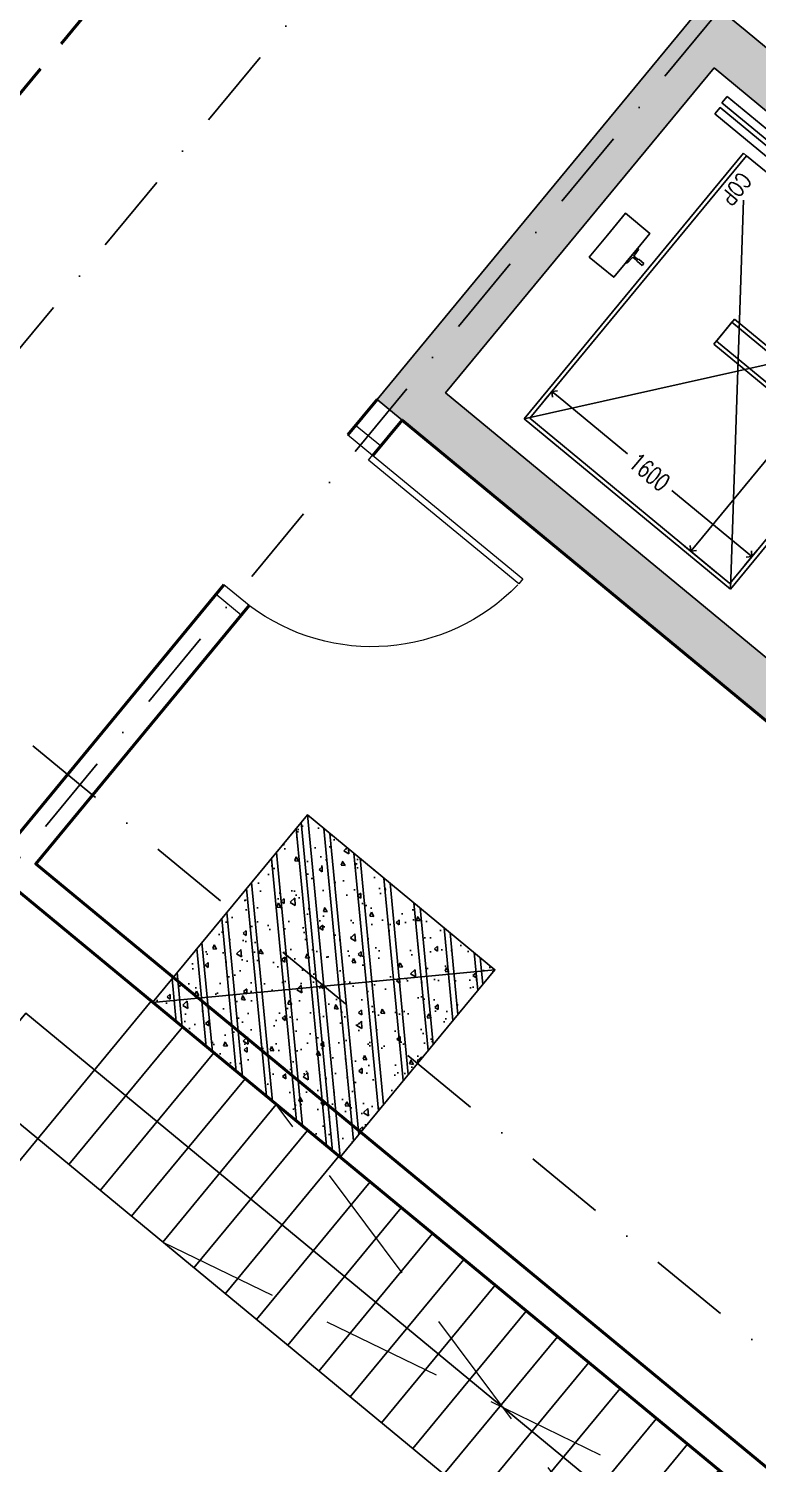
# Model space of a CAD drawing. Header units: millimetres. Extents: x -1534340 to 1713810, y -1348191 to 1114081.
# Drawn here: x 1234911 to 1239405, y -263257 to -254408 of the extents above; entities that cross this region are included whole.
import ezdxf
from ezdxf.enums import TextEntityAlignment as Align

# ---------------------------------------------------------------- set-up
doc = ezdxf.new("R2010")
doc.units = ezdxf.units.MM
doc.header["$LTSCALE"] = 100
doc.header["$PDMODE"] = 32
doc.header["$PDSIZE"] = 2.5
for name, pattern in [('DASH', [0.35, 0.25, -0.1]), ('DASHED2', [0.375, 0.25, -0.125]), ('xref.asix of  podium$0$xref.asix of  podium$0$ACAD_ISO02W100', [15, 12, -3]), ('xref.asix of  podium$0$xref.asix of  podium$0$DASHDOT', [1, 0.5, -0.25, 0, -0.25]), ('Xref.Asix of Basement B2$0$HIDDEN', [0.375, 0.25, -0.125])]:
    doc.linetypes.add(name, pattern=pattern)
for name, color, linetype, lineweight in [('A-DOOR', 1, 'Continuous', 9), ('D-building block', 8, 'Continuous', 13), ('KAKA FIX', 2, 'Continuous', 13), ('KT-Net cat', 1, 'Continuous', 40)]:
    doc.layers.add(name, color=color, linetype=linetype, lineweight=lineweight)
for name, color, linetype in [('ccu12-Manh', 8, 'Continuous'), ('xref.asix of  podium$0$xref.asix of  podium$0$KT-Hatch', 251, 'Continuous'), ('xref.asix of  podium$0$xref.asix of  podium$0$KT-Luoi truc South Tower', 8, 'xref.asix of  podium$0$xref.asix of  podium$0$DASHDOT'), ('xref.asix of  podium$0$xref.asix of  podium$0$KT-Net cot vach', 6, 'Continuous'), ('xref.asix of  podium$0$xref.asix of  podium$0$KT-Noi that', 36, 'Continuous')]:
    doc.layers.add(name, color=color, linetype=linetype)
doc.layers.add('Xref.Asix of Basement B2$0$KT-Chi gioi XD', color=7, linetype='Xref.Asix of Basement B2$0$HIDDEN', true_color=0x0066cc)
doc.styles.add('xref.asix of  podium$0$xref.asix of  podium$0$ROMANS', font='ROMANS.SHX')
doc.styles.add('xref.asix of  podium$0$xref.asix of  podium$0$xref.N.Cot vach tang N2$0$DIM', font='vnsimli.shx', dxfattribs={"width": 0.7})
doc.dimstyles.new('xref.asix of  podium$0$xref.asix of  podium$0$xref.N.Cot vach tang N2$0$CCU 1-100 A1', dxfattribs={"dimscale": 100, "dimtxt": 2.2, "dimasz": 1, "dimexe": 1, "dimexo": 0, "dimgap": 1, "dimtad": 1, "dimdec": 0, "dimdsep": 46, "dimtxsty": 'xref.asix of  podium$0$xref.asix of  podium$0$xref.N.Cot vach tang N2$0$DIM', "dimblk1": 'xref.asix of  podium$0$xref.asix of  podium$0$xref.N.Cot vach tang N2$0$_ARCHTICK', "dimblk2": 'xref.asix of  podium$0$xref.asix of  podium$0$xref.N.Cot vach tang N2$0$_ARCHTICK', "dimsah": 1, "dimcen": 0, "dimdle": 1, "dimclrd": 256, "dimclre": 256, "dimclrt": 31, "dimadec": 0, "dimazin": 0, "dimtfac": 1, "dimtdec": 0, "dimtix": 1, "dimtmove": 2, "dimatfit": 3, "dimldrblk": 'xref.asix of  podium$0$xref.asix of  podium$0$xref.N.Cot vach tang N2$0$_ARCHTICK', "dimfxl": 8, "dimtolj": 1, "dimarcsym": 0})

# ---------------------------------------------------------------- blocks, each defined once
blk = doc.blocks.new('*U2782')
h = blk.add_hatch()
h.set_pattern_fill('VATLIEU04', color=250, scale=40, style=0, pattern_type=2)
h.set_pattern_definition([(49.99999999999999, (549.9999999999818, 1550), (286.9040730403014, -25.10085399303804), [30, -330]), (355, (549.9999999999818, 1550), (-55.50053344520001, 300.8768534800047), [24, -264]), (100.4514, (573.9086719999818, 1547.908263999999), (231.4037526856086, 275.7758168243814), [25.49607600000001, -280.4568448]), (46.1842, (549.9999999999818, 1630), (426.8964194502578, -66.20760573160723), [45, -495.0000000000001]), (96.63559999999998, (585.5746979999819, 1624.482677199999), (373.8650822194813, 389.6471483601767), [38.2441152, -420.6852000000001]), (351.1842, (549.9999999999818, 1630), (373.8647780534509, 389.6474403701299), [36.00000000000001, -396.0000000000001]), (21, (589.9999999999819, 1610), (238.7628208473847, -161.0475562661355), [30, -330]), (326.0000000000001, (589.9999999999819, 1610), (97.32613276863269, 290.0600180187412), [24, -264]), (71.4514, (609.8968931999818, 1596.579357599999), (336.089051432596, 129.012198683981), [25.496076, -280.4568448]), (37.50000000000001, (549.9999999999818, 1550), (4.863942126916267, 133.1575415325246), [0, -260.8, 0, -268.0000000000001, 0, -265.0000000000001]), (7.499999999999999, (549.9999999999818, 1550), (105.2278149768594, 157.7646847529441), [0, -152.8, 0, -254.8, 0, -101]), (327.5, (460.7999999999818, 1550), (213.5289744689636, -9.021948693751904), [0, -100, 0, -312.0000000000001, 0, -414.0000000000001]), (317.5, (420.7999999999818, 1550), (233.2744677369545, 40.04199293292709), [0, -130, 0, -207.2, 0, -294]), (45, (549.9999999999818, 1550), (-120.2081528017131, 120.2081528017131), []), (45, (549.9999999999818, 1599), (-120.2081528017131, 120.2081528017131), [])])
h.paths.add_polyline_path([(-475.0000000000001, -474.9999999999999), (1024.999999999996, -475.0000000000001), (1024.999999999982, 1025), (-475.0000000000146, 1025)])
at = {"color": 6, "ltscale": 0.25}
blk.add_lwpolyline([(-475.0000000000001, -474.9999999999999), (1024.999999999996, -475.0000000000001), (1024.999999999982, 1025), (-475.0000000000146, 1025)], close=True, dxfattribs=at)
at = {"layer": 'Defpoints', "linetype": 'ByBlock', "ltscale": 30}
for p, q in [((1024.999999999996, -475.0000000000001), (-475.0000000000146, 1025)), ((-475.0000000000001, -474.9999999999999), (1024.999999999982, 1025))]:
    blk.add_line(p, q, dxfattribs=at)
blk = doc.blocks.new('xref.asix of  podium$0$xref.asix of  podium$0$xref.N.Cot vach tang N2$0$_Open90')
at = {"color": 0, "linetype": 'ByBlock', "lineweight": -2}
for p, q in [((0, 0), (-1, 0)), ((-0.5, 0.5), (0, 0)), ((0, 0), (-0.5, -0.5))]:
    blk.add_line(p, q, dxfattribs=at)
blk = doc.blocks.new('*D2771')
at = {"layer": 'Defpoints', "color": 0, "transparency": 16777216}
for p in [(-424.1796271887581, -514.9999999999402), (-353.063796673334, -514.9999999999402, -3.230249313876472e-06), (-353.0637966733485, -2114.999998141949, -3.229479425215231e-06)]:
    blk.add_point(p, dxfattribs=at)
at = {"layer": 'xref.asix of  podium$0$xref.asix of  podium$0$KT-Noi that', "color": 5, "transparency": 16777216}
for p, q in [((-353.063796673334, -514.9999999999402), (-474.1796271887581, -514.9999999999402)), ((-424.1796271887581, -564.9999999999402), (-424.1796271887579, -1154.999998141892)), ((-424.1796271887578, -2064.999998141949), (-424.1796271887579, -1511.666664808559)), ((-353.0637966733485, -2114.999998141949), (-474.1796271887578, -2114.999998141949))]:
    blk.add_line(p, q, dxfattribs=at)
at = {"layer": 'xref.asix of  podium$0$xref.asix of  podium$0$KT-Noi that', "color": 5, "transparency": 16777216, "xscale": 50, "yscale": 50, "zscale": 50}
for p, rotation in [((-424.1796271887581, -514.9999999999402), 90), ((-424.1796271887578, -2114.999998141949), 270)]:
    blk.add_blockref('xref.asix of  podium$0$xref.asix of  podium$0$xref.N.Cot vach tang N2$0$_Open90', p, dxfattribs=dict(at, rotation=rotation))
at = {"layer": 'xref.asix of  podium$0$xref.asix of  podium$0$KT-Noi that', "color": 5, "transparency": 16777216, "insert": (-424.1796271883068, -1333.333331475225), "char_height": 110, "attachment_point": 5, "rotation": 90, "style": 'xref.asix of  podium$0$xref.asix of  podium$0$xref.N.Cot vach tang N2$0$DIM'}
blk.add_mtext('\\A1;1600', dxfattribs=at)
blk = doc.blocks.new('xref.asix of  podium$0$xref.asix of  podium$0$xref.N.Cot vach tang N2$0$_ARCHTICK')
at = {"color": 0, "linetype": 'ByBlock', "const_width": 0.15}
blk.add_lwpolyline([(-0.5, -0.5), (0.5, 0.5)], dxfattribs=at)
blk = doc.blocks.new('*D2772')
at = {"layer": 'Defpoints', "color": 0, "transparency": 16777216}
for p in [(-2310.000006262693, -614.99999999994), (-210.0000062626932, -614.99999999994), (-2310.000006262693, -826.7299089782482)]:
    blk.add_point(p, dxfattribs=at)
at = {"layer": 'xref.asix of  podium$0$xref.asix of  podium$0$KT-Noi that', "color": 5, "transparency": 16777216}
for p, q in [((-2310.000006262693, -614.99999999994), (-2310.000006262693, -876.7299089782482)), ((-210.0000062626932, -614.99999999994), (-210.0000062626932, -876.7299089782482)), ((-260.0000062626932, -826.7299089782482), (-2260.000006262693, -826.7299089782482))]:
    blk.add_line(p, q, dxfattribs=at)
at = {"layer": 'xref.asix of  podium$0$xref.asix of  podium$0$KT-Noi that', "color": 5, "transparency": 16777216, "xscale": 50, "yscale": 50, "zscale": 50, "rotation": 180}
blk.add_blockref('xref.asix of  podium$0$xref.asix of  podium$0$xref.N.Cot vach tang N2$0$_Open90', (-2310.000006262693, -826.7299089782482), dxfattribs=at)
at = {"layer": 'xref.asix of  podium$0$xref.asix of  podium$0$KT-Noi that', "color": 5, "transparency": 16777216, "xscale": 50, "yscale": 50, "zscale": 50}
blk.add_blockref('xref.asix of  podium$0$xref.asix of  podium$0$xref.N.Cot vach tang N2$0$_Open90', (-210.0000062626932, -826.7299089782482), dxfattribs=at)
at = {"layer": 'xref.asix of  podium$0$xref.asix of  podium$0$KT-Noi that', "color": 5, "transparency": 16777216, "insert": (-1260.000006262693, -721.7299089782482), "char_height": 110, "attachment_point": 5, "style": 'xref.asix of  podium$0$xref.asix of  podium$0$xref.N.Cot vach tang N2$0$DIM'}
blk.add_mtext('\\A1;2100', dxfattribs=at)
blk = doc.blocks.new('D_1350')
for points, elevation in [([(-212.8581104585901, -17.7889633718878), (-1367.640149432234, 308.5213834755123), (-1378.517160994932, 270.0286488458514), (-223.735122019425, -56.28169800527394)], -8.51806253194809e-05), ([(-0.000104791484773159, -0.0001256130635738373), (-20.39440135471523, -72.17403133772314), (-212.8580745179206, -17.7889735288918), (-192.4637779556215, 54.38493219763041)], -8.51806253194809e-05), ([(-346.7052893619984, -1226.955651842058), (-367.0995859261602, -1299.129557562992), (-559.5632590902969, -1244.744499754161), (-539.1689625242725, -1172.570594029501)], 6.053782999515533e-05)]:
    blk.add_lwpolyline(points, close=True, dxfattribs=dict(elevation=elevation))
at = {"color": 8}
blk.add_arc((-150.4276344962418, 19.27266350202262, -0.0001204345734566944), 1253.725465295016, 168.8268131661136, 251.7372802856236, dxfattribs=at)
blk = doc.blocks.new('THANG SH')
at = {"layer": 'D-building block', "color": 3, "linetype": 'DASHED2', "ltscale": 30}
for points in [[(-6640.500751799904, 1099.999999977648), (-2099.999999993481, -2.421438694000244e-08)], [(-2099.999999993481, 1099.999999977648), (-6640.500751800369, 2.980232238769531e-08)]]:
    blk.add_lwpolyline(points, dxfattribs=at)
at = {"layer": 'D-building block', "color": 3, "linetype": 'DASHED2', "ltscale": 1000}
blk.add_lwpolyline([(-6640.500751799904, 5.587935447692871e-09), (-6640.500751799438, 1099.999999955297), (-2099.999999993481, 1099.999999951571), (-2099.999999993015, -5.029141902923584e-08)], close=True, dxfattribs=at)
at = {"layer": 'Defpoints', "color": 252}
blk.add_line((6.05359673500061e-09, 1849.999999951571), (-4.656612873077393e-10, -3.725290298461914e-08), dxfattribs=at)
for points in [[(-6640.500751799438, 549.9999999776483), (-549.9999999925494, 549.9999999757856), (-549.9999999934807, 1849.999999947846)], [(-1099.999999993015, -4.470348358154297e-08), (-1099.999999992549, 1849.999999949709)], [(5.587935447692871e-09, 1849.999999951571), (-1099.999999993015, 1849.999999949709)], [(6.05359673500061e-09, 1599.999999951571), (-1099.999999993481, 1599.999999951571)], [(6.51925802230835e-09, 1349.999999951571), (-1099.999999993481, 1349.999999951571)], [(0, 1.862645149230957e-09), (-6640.500751799904, 8.734254341450418e-09), (-6640.500751799904, 1099.999999953434), (6.984919309616089e-09, 1099.999999953434)], [(-6390.500751799904, -4.842877388000488e-08), (-6390.500751799904, 1099.999999951571)], [(-6140.500751799438, -4.842877388000488e-08), (-6140.500751798972, 1099.999999953434)], [(-5890.500751798972, -4.842877388000488e-08), (-5890.500751798972, 1099.999999951571)], [(-5640.500751798972, -4.842877388000488e-08), (-5640.500751798972, 1099.999999953434)], [(-5390.500751798972, -4.656612873077393e-08), (-5390.500751798507, 1099.999999953434)], [(-5140.500751798507, -4.656612873077393e-08), (-5140.500751798507, 1099.999999951571)], [(-4849.999999996275, -4.656612873077393e-08), (-4849.999999996275, 1099.999999953434)], [(-4599.99999999674, -4.656612873077393e-08), (-4599.999999996275, 1099.999999951571)], [(-4349.999999996275, -4.656612873077393e-08), (-4349.999999996275, 1099.999999953434)], [(-4099.999999996275, -4.470348358154297e-08), (-4099.999999995809, 1099.999999953434)], [(-3849.999999995809, -4.470348358154297e-08), (-3849.999999995809, 1099.999999951571)], [(-3599.999999994878, -4.842877388000488e-08), (-3599.999999994412, 1099.999999953434)], [(-3349.999999994878, -4.842877388000488e-08), (-3349.999999994412, 1099.999999951571)], [(-3099.999999994412, -4.842877388000488e-08), (-3099.999999994412, 1099.999999951571)], [(-2849.999999994412, -4.842877388000488e-08), (-2849.999999994412, 1099.999999953434)], [(-2599.999999994412, -4.842877388000488e-08), (-2599.999999993946, 1099.999999951571)], [(-2349.999999993946, -4.842877388000488e-08), (-2349.999999993481, 1099.999999953434)], [(-2099.999999993481, -4.842877388000488e-08), (-2099.999999993481, 1099.999999953434)], [(-1849.999999993481, -4.842877388000488e-08), (-1849.999999993481, 1099.999999953434)], [(-1599.999999993481, -4.656612873077393e-08), (-1599.999999993481, 1099.999999953434)], [(-1349.999999993481, -4.656612873077393e-08), (-1349.999999992549, 1099.999999951571)]]:
    blk.add_lwpolyline(points, dxfattribs=at)
at = {"layer": 'Defpoints', "color": 252, "const_width": 50}
blk.add_lwpolyline([(-6520.500747120939, 699.0000000074506), (-6640.500751800835, 549.9999999757856), (-6520.500747121871, 400.9999999459833)], dxfattribs=at)
at = {"layer": 'Defpoints', "color": 252}
blk.add_circle((-549.9999999934807, 1849.999999945983), 100, dxfattribs=at)
blk = doc.blocks.new('xref.asix of  podium$0$xref.asix of  podium$0$TMCC')
at = {"layer": 'xref.asix of  podium$0$xref.asix of  podium$0$KT-Noi that', "linetype": 'Continuous', "ltscale": 2}
for p, q in [((-1938.250006262693, -164.74999999994, 9.413380290367837e-06), (-1932.250006262693, -167.24999999994, 9.413380290367837e-06)), ((-1938.250006262693, -247.24999999994, 9.413380290367837e-06), (-1938.250006262693, -164.74999999994, 9.413380290367837e-06)), ((-1932.250006262693, -167.24999999994, 9.413380290367837e-06), (-1930.050006262696, -202.24999999994, 9.413380290367837e-06)), ((-1839.268615574998, -261.3920001944007, 9.413380290367837e-06), (-1839.268615578098, -150.6080001945247, 9.413380290367837e-06)), ((-1798.782414799367, -146.0000001943672, 9.413380290367837e-06), (-1834.66061557793, -146.0000001943672, 9.413380290367837e-06)), ((-1794.174414799447, -141.3920001944371, 9.413380290367837e-06), (-1794.17441479789, -110.6079990881535, 9.413380290367837e-06)), ((-978.4333909374109, -105.9999987138362, 9.413380290367837e-06), (-1789.566414798101, -105.9999990883625, 9.413380290367837e-06)), ((-1652.000006262693, -305.99999999994, 9.413380290367837e-06), (-1652.000006262693, -105.99999999994, 9.413380290367837e-06)), ((-1652.000006262693, -105.99999999994, 9.413380290367837e-06), (-1118.000006262693, -105.99999999994, 9.413380290367837e-06)), ((-1652.000006262693, -280.99999999994, 9.413380290367837e-06), (-1652.000006262693, -130.99999999994, 9.413380290367837e-06)), ((-1652.000006262693, -130.99999999994, 9.413380290367837e-06), (-1118.000006262693, -130.99999999994, 9.413380290367837e-06)), ((-1118.000006262693, -105.99999999994, 9.413380290367837e-06), (-1118.000006262693, -305.99999999994, 9.413380290367837e-06)), ((-1118.000006262693, -130.99999999994, 9.413380290367837e-06), (-1118.000006262693, -280.99999999994, 9.413380290367837e-06)), ((-973.8253909386403, -141.3919998197762, 9.413380290367837e-06), (-973.8253909370687, -110.6079987141766, 9.413380290367837e-06)), ((-933.8766155784251, -145.9999998198418, 9.413380290367837e-06), (-969.2173909385601, -145.9999998198455, 9.413380290367837e-06)), ((-929.2686155750125, -261.3919998200163, 9.413380290367837e-06), (-929.2686155780975, -150.607999820184, 9.413380290367837e-06)), ((-839.9500062626903, -202.24999999994, 9.413380290367837e-06), (-837.7500062626932, -167.24999999994, 9.413380290367837e-06)), ((-837.7500062626932, -167.24999999994, 9.413380290367837e-06), (-831.7500062626932, -164.74999999994, 9.413380290367837e-06)), ((-831.7500062626932, -164.74999999994, 9.413380290367837e-06), (-831.7500062626932, -247.24999999994, 9.413380290367837e-06)), ((-2515.000006262693, -214.99999999994, 9.413380290367837e-06), (-2515.000006262693, -2439.99999999994, 9.413380290367837e-06)), ((-2465.000006262693, -214.99999999994, 9.413380290367837e-06), (-2515.000006262693, -214.99999999994, 9.413380290367837e-06)), ((-2465.000006262693, -2439.99999999994, 9.413380290367837e-06), (-2465.000006262693, -214.99999999994, 9.413380290367837e-06)), ((-1932.250006262693, -244.74999999994, 9.413380290367837e-06), (-1938.250006262693, -247.24999999994, 9.413380290367837e-06)), ((-1930.050006262696, -209.74999999994, 9.413380290367837e-06), (-1932.250006262693, -244.74999999994, 9.413380290367837e-06)), ((-1930.050006262696, -202.24999999994, 9.413380290367837e-06), (-1905.400006262687, -202.24999999994, 9.413380290367837e-06)), ((-1905.400006262687, -209.74999999994, 9.413380290367837e-06), (-1930.050006262696, -209.74999999994, 9.413380290367837e-06)), ((-1905.400006262687, -202.24999999994, 9.413380290367837e-06), (-1895.400006262687, -201.99999999994, 9.413380290367837e-06)), ((-1895.400006262687, -210.49999999994, 9.413380290367837e-06), (-1905.400006262687, -209.74999999994, 9.413380290367837e-06)), ((-1895.400006262687, -201.99999999994, 9.413380290367837e-06), (-1870.000006262693, -201.49999999994, 9.413380290367837e-06)), ((-1870.000006262693, -210.49999999994, 9.413380290367837e-06), (-1895.400006262687, -210.49999999994, 9.413380290367837e-06)), ((-1870.000006262693, -201.49999999994, 9.413380290367837e-06), (-1870.000006262693, -210.49999999994, 9.413380290367837e-06)), ((-900.0000062626932, -210.49999999994, 9.413380290367837e-06), (-900.0000062626932, -201.49999999994, 9.413380290367837e-06)), ((-900.0000062626932, -201.49999999994, 9.413380290367837e-06), (-874.600006262699, -201.49999999994, 9.413380290367837e-06)), ((-874.600006262699, -209.99999999994, 9.413380290367837e-06), (-900.0000062626932, -210.49999999994, 9.413380290367837e-06)), ((-874.600006262699, -201.49999999994, 9.413380290367837e-06), (-864.600006262699, -202.24999999994, 9.413380290367837e-06)), ((-864.600006262699, -209.74999999994, 9.413380290367837e-06), (-874.600006262699, -209.99999999994, 9.413380290367837e-06)), ((-864.600006262699, -202.24999999994, 9.413380290367837e-06), (-839.9500062626903, -202.24999999994, 9.413380290367837e-06)), ((-839.9500062626903, -209.74999999994, 9.413380290367837e-06), (-864.600006262699, -209.74999999994, 9.413380290367837e-06)), ((-837.7500062626932, -244.74999999994, 9.413380290367837e-06), (-839.9500062626903, -209.74999999994, 9.413380290367837e-06)), ((-831.7500062626932, -247.24999999994, 9.413380290367837e-06), (-837.7500062626932, -244.74999999994, 9.413380290367837e-06)), ((-1798.782414796122, -266.0000001943772, 9.413380290367837e-06), (-1834.66061557502, -266.000000194379, 9.413380290367837e-06)), ((-1794.17441479789, -301.3919990888407, 9.413380290367837e-06), (-1794.174414796333, -270.6080001941682, 9.413380290367837e-06)), ((-978.433390937018, -305.9999987138381, 9.413380290367837e-06), (-1789.566414798363, -305.9999990883616, 9.413380290367837e-06)), ((-1118.000006262693, -280.99999999994, 9.413380290367837e-06), (-1652.000006262693, -280.99999999994, 9.413380290367837e-06)), ((-1118.000006262693, -305.99999999994, 9.413380290367837e-06), (-1652.000006262693, -305.99999999994, 9.413380290367837e-06)), ((-973.8253909370978, -301.3919987139034, 9.413380290367837e-06), (-973.8253909355408, -270.6079998201039, 9.413380290367837e-06)), ((-933.8766155748453, -265.9999998198546, 9.413380290367837e-06), (-969.217390935286, -265.9999998198509, 9.413380290367837e-06)), ((-1439.500006262693, -418.99999999994, 9.413380290367837e-06), (-1442.000006262693, -410.99999999994, 9.413380290367837e-06)), ((-1442.000006262693, -410.99999999994, 9.413380290367837e-06), (-1328.000006262693, -410.99999999994, 9.413380290367837e-06)), ((-1390.000006262693, -422.99999999994, 9.413380290367837e-06), (-1439.500006262693, -418.99999999994, 9.413380290367837e-06)), ((-1390.000006262693, -451.99999999994, 9.413380290367837e-06), (-1390.000006262693, -422.99999999994, 9.413380290367837e-06)), ((-1330.500006262693, -418.99999999994, 9.413380290367837e-06), (-1380.000006262693, -422.99999999994, 9.413380290367837e-06)), ((-1380.000006262693, -422.99999999994, 9.413380290367837e-06), (-1380.000006262693, -451.99999999994, 9.413380290367837e-06)), ((-1328.000006262693, -410.99999999994, 9.413380290367837e-06), (-1330.500006262693, -418.99999999994, 9.413380290367837e-06)), ((-185.0000062626932, -489.99999999994, 9.413380290367837e-06), (-2310.000006262693, -489.99999999994, 9.413380290367837e-06)), ((-2310.000006262693, -489.99999999994, 9.413380290367837e-06), (-2310.000006262693, -514.99999999994, 9.413380290367837e-06)), ((-210.0000062626932, -514.99999999994, 9.413380290367837e-06), (-2310.000006262693, -514.99999999994, 9.413380290367837e-06)), ((-2310.000006262693, -514.99999999994, 9.413380290367837e-06), (-2310.000006262693, -714.99999999994, 9.413380290367837e-06)), ((-1393.000006262693, -461.99999999994, 9.413380290367837e-06), (-1390.000006262693, -451.99999999994, 9.413380290367837e-06)), ((-1393.000006262693, -499.99999999994, 9.413380290367837e-06), (-1393.000006262693, -461.99999999994, 9.413380290367837e-06)), ((-1377.000006262693, -499.99999999994, 9.413380290367837e-06), (-1393.000006262693, -499.99999999994, 9.413380290367837e-06)), ((-1380.000006262693, -451.99999999994, 9.413380290367837e-06), (-1377.000006262693, -461.99999999994, 9.413380290367837e-06)), ((-1377.000006262693, -461.99999999994, 9.413380290367837e-06), (-1377.000006262693, -499.99999999994, 9.413380290367837e-06)), ((-210.0000062626932, -2114.99999999994, 9.413380290367837e-06), (-210.0000062626932, -514.99999999994, 9.413380290367837e-06)), ((-185.0000062626932, -2139.99999999994, 9.413380290367837e-06), (-185.0000062626932, -489.99999999994, 9.413380290367837e-06)), ((-2510.000008398798, -664.99999999994, 9.413380290367837e-06), (-2560.000008398798, -664.99999999994, 9.413380290367837e-06)), ((-2560.000008398798, -664.99999999994, 9.413380290367837e-06), (-2560.000008398798, -714.99999999994, 9.413380290367837e-06)), ((-2510.000008398798, -714.99999999994, 9.413380290367837e-06), (-2510.000008398798, -664.99999999994, 9.413380290367837e-06)), ((-2560.000008398798, -714.99999999994, 9.413380290367837e-06), (-2510.000008398798, -714.99999999994, 9.413380290367837e-06)), ((-2555.000006262693, -1814.99999999994, 9.413380290367837e-06), (-2555.000006262693, -714.99999999994, 9.413380290367837e-06)), ((-2310.000006262693, -714.99999999994, 9.413380290367837e-06), (-2385.000006262693, -714.99999999994, 9.413380290367837e-06)), ((-1485.000006262693, -999.99999999994, 9.413380290367837e-06), (-1285.000006262693, -999.99999999994, 9.413380290367837e-06)), ((-1485.000006262693, -1529.99999999994, 9.413380290367837e-06), (-1485.000006262693, -999.99999999994, 9.413380290367837e-06)), ((-1460.000006262693, -999.99999999994, 9.413380290367837e-06), (-1310.000006262693, -999.99999999994, 9.413380290367837e-06)), ((-1460.000006262693, -1529.99999999994, 9.413380290367837e-06), (-1460.000006262693, -999.99999999994, 9.413380290367837e-06)), ((-1310.000006262693, -999.99999999994, 9.413380290367837e-06), (-1310.000006262693, -1529.99999999994, 9.413380290367837e-06)), ((-1285.000006262693, -999.99999999994, 9.413380290367837e-06), (-1285.000006262693, -1529.99999999994, 9.413380290367837e-06)), ((-1285.000006262693, -1529.99999999994, 9.413380290367837e-06), (-1485.000006262693, -1529.99999999994, 9.413380290367837e-06)), ((-1310.000006262693, -1529.99999999994, 9.413380290367837e-06), (-1460.000006262693, -1529.99999999994, 9.413380290367837e-06)), ((-2560.000008398798, -1864.99999999994, 9.413380290367837e-06), (-2560.000008398798, -1814.99999999994, 9.413380290367837e-06)), ((-2560.000008398798, -1814.99999999994, 9.413380290367837e-06), (-2510.000008398798, -1814.99999999994, 9.413380290367837e-06)), ((-2510.000008398798, -1814.99999999994, 9.413380290367837e-06), (-2510.000008398798, -1864.99999999994, 9.413380290367837e-06)), ((-2385.000006262693, -1814.99999999994, 9.413380290367837e-06), (-2310.000006262693, -1814.99999999994, 9.413380290367837e-06)), ((-2310.000006262693, -1814.99999999994, 9.413380290367837e-06), (-2310.000006262693, -2114.99999999994, 9.413380290367837e-06)), ((-2510.000008398798, -1864.99999999994, 9.413380290367837e-06), (-2560.000008398798, -1864.99999999994, 9.413380290367837e-06)), ((-2310.000006262693, -2114.99999999994, 9.413380290367837e-06), (-210.0000062626932, -2114.99999999994, 9.413380290367837e-06)), ((-2310.000006262693, -2114.99999999994, 9.413380290367837e-06), (-2310.000006262693, -2139.99999999994, 9.413380290367837e-06)), ((-2310.000006262693, -2139.99999999994, 9.413380290367837e-06), (-185.0000062626932, -2139.99999999994, 9.413380290367837e-06)), ((-1393.000006262693, -2217.99999999994, 9.413380290367837e-06), (-1393.000006262693, -2179.99999999994, 9.413380290367837e-06)), ((-1393.000006262693, -2179.99999999994, 9.413380290367837e-06), (-1377.000006262693, -2179.99999999994, 9.413380290367837e-06)), ((-1377.000006262693, -2179.99999999994, 9.413380290367837e-06), (-1377.000006262693, -2217.99999999994, 9.413380290367837e-06)), ((-1442.000006262693, -2268.99999999994, 9.413380290367837e-06), (-1439.500006262693, -2260.99999999994, 9.413380290367837e-06)), ((-1328.000006262693, -2268.99999999994, 9.413380290367837e-06), (-1442.000006262693, -2268.99999999994, 9.413380290367837e-06)), ((-1439.500006262693, -2260.99999999994, 9.413380290367837e-06), (-1390.000006262693, -2256.99999999994, 9.413380290367837e-06)), ((-1390.000006262693, -2227.99999999994, 9.413380290367837e-06), (-1393.000006262693, -2217.99999999994, 9.413380290367837e-06)), ((-1390.000006262693, -2256.99999999994, 9.413380290367837e-06), (-1390.000006262693, -2227.99999999994, 9.413380290367837e-06)), ((-1377.000006262693, -2217.99999999994, 9.413380290367837e-06), (-1380.000006262693, -2227.99999999994, 9.413380290367837e-06)), ((-1380.000006262693, -2227.99999999994, 9.413380290367837e-06), (-1380.000006262693, -2256.99999999994, 9.413380290367837e-06)), ((-1380.000006262693, -2256.99999999994, 9.413380290367837e-06), (-1330.500006262693, -2260.99999999994, 9.413380290367837e-06)), ((-1330.500006262693, -2260.99999999994, 9.413380290367837e-06), (-1328.000006262693, -2268.99999999994, 9.413380290367837e-06)), ((-2515.000006262693, -2439.99999999994, 9.413380290367837e-06), (-2465.000006262693, -2439.99999999994, 9.413380290367837e-06))]:
    blk.add_line(p, q, dxfattribs=at)
at = {"layer": 'xref.asix of  podium$0$xref.asix of  podium$0$KT-Noi that', "linetype": 'xref.asix of  podium$0$xref.asix of  podium$0$ACAD_ISO02W100', "ltscale": 2}
for p, q in [((-185.0000062626932, -489.99999999994, 9.413380290367837e-06), (-2310.000006262693, -2127.49999999994, 9.413380290367837e-06)), ((-185.0000062626932, -2139.99999999994, 9.413380290367837e-06), (-2310.000006262693, -489.99999999994, 9.413380290367837e-06))]:
    blk.add_line(p, q, dxfattribs=at)
at = {"layer": 'xref.asix of  podium$0$xref.asix of  podium$0$KT-Noi that', "linetype": 'Continuous', "ltscale": 2, "elevation": 9.413380290367837e-06}
for points in [[(-1385.000006262693, -410.99999999994), (-796.7500062626932, -410.99999999994), (-796.7500062626932, -99.99999999993997), (-701.7500062626932, -99.99999999993997), (-701.7500062626932, -64.99999999993997), (-831.7500062626932, -64.99999999993997), (-831.7500062626932, -380.99999999994), (-1385.000006262693, -380.99999999994), (-1938.250006262693, -380.99999999994), (-1938.250006262693, -64.99999999993997), (-2068.250006262693, -64.99999999993997), (-2068.250006262693, -99.99999999993997), (-1973.250006262693, -99.99999999993997), (-1973.250006262693, -410.99999999994), (-1385.000006262693, -410.99999999994)], [(-2385.000006262693, -2429.99999999994), (-2385.000006262693, -224.99999999994), (-2435.000006262693, -224.99999999994), (-2435.000006262693, -2429.99999999994)], [(-2510.000008398798, -714.99999999994), (-2465.000006262693, -714.99999999994), (-2465.000006262693, -1264.99999999994), (-2510.000008398798, -1264.99999999994)], [(-2435.000006262693, -714.99999999994), (-2390.000006262693, -714.99999999994), (-2390.000006262693, -1264.99999999994), (-2435.000006262693, -1264.99999999994)], [(-2510.000008398798, -1264.99999999994), (-2465.000006262693, -1264.99999999994), (-2465.000006262693, -1814.99999999994), (-2510.000008398798, -1814.99999999994)], [(-2435.000006262693, -1264.99999999994), (-2390.000006262693, -1264.99999999994), (-2390.000006262693, -1814.99999999994), (-2435.000006262693, -1814.99999999994)], [(-1385.000006262693, -2268.99999999994), (-1210.000006262693, -2268.99999999994), (-1210.000006262693, -2464.99999999994), (-1385.000006262693, -2464.99999999994), (-1560.000006262693, -2464.99999999994), (-1560.000006262693, -2268.99999999994), (-1385.000006262693, -2268.99999999994)]]:
    blk.add_lwpolyline(points, close=True, dxfattribs=at)
for points in [[(-2495.000006262693, -1264.99999999994), (-2495.000006262693, -714.99999999994)], [(-2480.000006262693, -1264.99999999994), (-2480.000006262693, -714.99999999994)], [(-2420.000006262693, -1264.99999999994), (-2420.000006262693, -714.99999999994)], [(-2405.000006262693, -1264.99999999994), (-2405.000006262693, -714.99999999994)], [(-2495.000006262693, -1814.99999999994), (-2495.000006262693, -1264.99999999994)], [(-2480.000006262693, -1814.99999999994), (-2480.000006262693, -1264.99999999994)], [(-2420.000006262693, -1814.99999999994), (-2420.000006262693, -1264.99999999994)], [(-2405.000006262693, -1814.99999999994), (-2405.000006262693, -1264.99999999994)]]:
    blk.add_lwpolyline(points, dxfattribs=at)
at = {"layer": 'xref.asix of  podium$0$xref.asix of  podium$0$KT-Noi that', "linetype": 'Continuous', "ltscale": 2}
for centre, radius in [((-1685.000006262693, -205.99999999994, 9.413380290367837e-06), 14.5), ((-1085.000006262693, -205.99999999994, 9.413380290367837e-06), 17.5)]:
    blk.add_circle(centre, radius, dxfattribs=at)
for centre, radius, start, end in [((-1834.66061557793, -150.6080001945247, 9.413380290367837e-06), 4.608000000157357, 90, 180), ((-1798.782414799367, -141.3920001944371, 9.413380290367837e-06), 4.607999999930221, 270, 0), ((-1789.566414798101, -110.6079990881535, 9.413380290367837e-06), 4.607999999791003, 90, 180), ((-978.4333909374109, -110.6079987141766, 9.413380290367837e-06), 4.608000000340305, 0, 90), ((-969.2173909385601, -141.3919998197762, 9.413380290367837e-06), 4.608000000069675, 180, 270), ((-933.8766155784251, -150.607999820184, 9.413380290367837e-06), 4.608000000340515, 0, 90), ((-1834.66061557502, -261.3920001944007, 9.413380290367837e-06), 4.607999999978259, 180, 270), ((-933.8766155748453, -261.3919998200163, 9.413380290367837e-06), 4.607999999838648, 270, 0), ((-1798.782414796122, -270.6080001941682, 9.413380290367837e-06), 4.60799999979095, 0, 90), ((-1789.566414798363, -301.3919990888407, 9.413380290367837e-06), 4.607999999520398, 180, 270), ((-978.433390937018, -301.3919987139034, 9.413380290367837e-06), 4.607999999934203, 270, 0), ((-969.217390935286, -270.6079998201039, 9.413380290367837e-06), 4.608000000253028, 90, 180)]:
    blk.add_arc(centre, radius, start, end, dxfattribs=at)
at = {"layer": 'xref.asix of  podium$0$xref.asix of  podium$0$KT-Noi that', "linetype": 'Continuous', "ltscale": 2, "style": 'xref.asix of  podium$0$xref.asix of  podium$0$ROMANS', "width": 0.75}
for p in [(-2110.000006262693, -594.99999999994, 9.413380290367837e-06), (-2110.000006262693, -2034.99999999994, 9.413380290367837e-06)]:
    blk.add_text('COP', height=100, dxfattribs=at).set_placement(p, align=Align.MIDDLE)
at = {"layer": 'xref.asix of  podium$0$xref.asix of  podium$0$KT-Noi that', "color": 5}
dim = blk.add_linear_dim(base=(-424.1796271887581, -514.9999999999402, 1.264362960424431e-05), p1=(-353.0637966733484, -2114.999998141948, 9.414150179029077e-06), p2=(-353.0637966733339, -514.99999999994, 9.413380290367837e-06), angle=270, dimstyle='xref.asix of  podium$0$xref.asix of  podium$0$xref.N.Cot vach tang N2$0$CCU 1-100 A1', override={"dimscale": 50, "dimblk1": 'xref.asix of  podium$0$xref.asix of  podium$0$xref.N.Cot vach tang N2$0$_Open90', "dimblk2": 'xref.asix of  podium$0$xref.asix of  podium$0$xref.N.Cot vach tang N2$0$_Open90', "dimclrd": 5, "dimclre": 5, "dimclrt": 5, "dimlwd": 65535, "dimlwe": 65535}, dxfattribs=at)
dim.commit()
dim.dimension.update_dxf_attribs({"geometry": '*D2771', "text_midpoint": (-424.1796271883068, -1333.333331475225, 1.264362960424431e-05), "dimtype": 128})
dim = blk.add_linear_dim(base=(-2310.000006262693, -826.7299089782482, 9.413380290367837e-06), p1=(-210.0000062626932, -614.99999999994, 9.413380290367837e-06), p2=(-2310.000006262693, -614.99999999994, 9.413380290367837e-06), angle=180, dimstyle='xref.asix of  podium$0$xref.asix of  podium$0$xref.N.Cot vach tang N2$0$CCU 1-100 A1', override={"dimscale": 50, "dimblk1": 'xref.asix of  podium$0$xref.asix of  podium$0$xref.N.Cot vach tang N2$0$_Open90', "dimblk2": 'xref.asix of  podium$0$xref.asix of  podium$0$xref.N.Cot vach tang N2$0$_Open90', "dimclrd": 5, "dimclre": 5, "dimclrt": 5, "dimlwd": 65535, "dimlwe": 65535}, dxfattribs=at)
dim.commit()
dim.dimension.update_dxf_attribs({"geometry": '*D2772', "text_midpoint": (-1260.000006262693, -721.7299089782482, 9.413380290367837e-06)})
blk = doc.blocks.new('312')
at = {"layer": 'xref.asix of  podium$0$xref.asix of  podium$0$KT-Hatch', "ltscale": 0.5}
h = blk.add_hatch(dxfattribs=at)
h.set_pattern_fill('VATLIEU04', color=256, scale=50, angle=45, pattern_type=2)
h.set_pattern_definition([(94.99999999999984, (412998.8266172954, -289085.6885619325), (275.7759995861103, 231.4035394059837), [37.49999999999999, -412.4999999999999]), (40.00000000000002, (412998.8266172954, -289085.6885619325), (-314.996083695443, 216.8840747990137), [30, -330]), (145.4514, (413021.8079483085, -289066.4049326946), (-39.21973430971335, 448.287641099735), [31.870095, -350.571056]), (91.18419999999865, (412928.1159391762, -289014.9778838138), (435.8465000455986, 318.8068825982365), [56.2499999999999, -618.7499999999984]), (141.6356, (412964.4364973777, -288988.410666528), (-13.94950748652536, 674.8558447021788), [47.805144, -525.8565]), (36.18420000000004, (412928.1159391762, -289014.9778838138), (-13.95003443662637, 674.855833957623), [45, -495]), (66, (412981.1489477665, -288997.3002142842), (353.3857860571512, 68.691238233885), [37.49999999999924, -412.4999999999939]), (11.00000000000003, (412981.1489477665, -288997.3002142842), (-170.3542965309771, 342.4042176993831), [30, -330]), (116.4514, (413010.5977669605, -288991.5759632125), (183.0318085066423, 411.0953098697152), [31.870095, -350.571056]), (82.50000000000001, (412998.8266172954, -289085.6885619325), (-113.3965926531701, 121.9949088062736), [0, -325.9999999999939, 0, -334.9999999999939, 0, -331.2499999999939]), (52.49999999999999, (412998.8266172954, -289085.6885619325), (-46.43647110123004, 232.4547249501817), [0, -191, 0, -318.5, 0, -126.25]), (12.5, (412919.9842111939, -289164.5309680348), (196.709083659603, 180.7603809074303), [0, -125, 0, -390, 0, -517.5]), (2.499999999999997, (412884.6288721343, -289199.8863070941), (170.7949915992331, 241.5799034369745), [0, -162.5, 0, -259, 0, -367.5]), (90, (412998.8266172954, -289085.6885619325), (-212.5, 0), []), (90, (412955.5163269476, -289042.3782715847), (-212.5, 0), [])])
h.paths.add_polyline_path([(1465982.194943076, -253874.713893596), (1464326.600387523, -255879.4599292882), (1466331.346355409, -257535.0544288439), (1467986.940910962, -255530.3083931514), (1467524.307278224, -255148.2481670982), (1467715.33741925, -254916.9313168261), (1468409.287902259, -255490.0216839047), (1467963.550906681, -256029.7610013288), (1473384.117327815, -260506.1837740393), (1475167.065310719, -258347.2265048315), (1467279.119221373, -251833.1489506963), (1467470.149362399, -251601.8321004241), (1475589.412302245, -258306.9397957738), (1473424.404036994, -260928.5307654199), (1467772.520765655, -256261.0778516011), (1466371.63306466, -257957.4014201366), (1463904.253396253, -255919.7466385571), (1465941.90823479, -253452.3669030933), (1466173.2250841, -253643.3970433237), (1466712.964401402, -254089.1340390496), (1466521.934260378, -254320.4508893216)])
at = {"layer": 'KT-Net cat', "linetype": 'DASH', "ltscale": 20}
blk.add_line((1453931.350199763, -263441.6008331451), (1465170.410692564, -249832.3133715951), dxfattribs=at)
at = {"layer": 'KT-Net cat', "elevation": 4.242769078185905e-10}
for points in [[(1463723.589210552, -256138.5131010219), (1463904.254211782, -255919.7473120518)], [(1463113.905080354, -257190.8612467468), (1461797.821726844, -258784.4959364744), (1469277.141016245, -264961.1984483643), (1472047.177039322, -261606.9249987203), (1468654.528158492, -258805.1976635383), (1468145.045773736, -259422.147558428), (1464058.369522274, -256047.2168918186), (1463878.02671237, -256265.5925419169)], [(1469149.787591465, -265115.4096840021), (1461516.257064723, -258811.353745927), (1462959.467578535, -257063.7818058546)]]:
    blk.add_lwpolyline(points, dxfattribs=at)
at = {"layer": 'xref.asix of  podium$0$xref.asix of  podium$0$KT-Luoi truc South Tower', "ltscale": 10}
for p, q in [((1444395.640947074, -276558.7467193505), (1483464.373588792, -229250.7348501551)), ((1445937.753311994, -277832.2810174379), (1485006.485953711, -230524.2691482444)), ((1448671.582161619, -247230.8015561638), (1472409.373579558, -266834.3608509133))]:
    blk.add_line(p, q, dxfattribs=at)
at = {"layer": 'xref.asix of  podium$0$xref.asix of  podium$0$KT-Net cot vach', "ltscale": 0.5, "elevation": 3.873262088086945e-10}
blk.add_lwpolyline([(1465982.194943076, -253874.713893596), (1464326.600387523, -255879.4599292882), (1466331.346355409, -257535.0544288439), (1467986.940910962, -255530.3083931514), (1467524.307278224, -255148.2481670982), (1467715.33741925, -254916.9313168261), (1468409.287902259, -255490.0216839047), (1467963.550906681, -256029.7610013288), (1473384.117327815, -260506.1837740393), (1475167.065310719, -258347.2265048315), (1467279.119221373, -251833.1489506963), (1467470.149362399, -251601.8321004241), (1475589.412302245, -258306.9397957738), (1473424.404036994, -260928.5307654199), (1467772.520765655, -256261.0778516011), (1466371.63306466, -257957.4014201366), (1463904.253396253, -255919.7466385571), (1465941.90823479, -253452.3669030933), (1466173.225085063, -253643.3970441186), (1466173.2250841, -253643.3970433237), (1466712.964401402, -254089.1340390496), (1466521.934260378, -254320.4508893216), (1465982.194943076, -253874.7138935962)], dxfattribs=at)
at = {"layer": 'Xref.Asix of Basement B2$0$KT-Chi gioi XD', "lineweight": 13, "ltscale": 100, "elevation": 5.81698447265444e-10, "flags": 128}
blk.add_lwpolyline([(1536926.640264262, -198350.2424992273), (1532230.491302837, -180477.3544005106), (1529880.439225305, -179665.453135843), (1520946.555464734, -186436.7923930833), (1497442.727665294, -204368.8174399087), (1473775.210144748, -221476.816780443, 0.6848770391189095), (1504207.768946995, -335272.7658475587), (1524578.328159441, -337428.6246088693), (1563007.448297967, -336214.0549381921), (1565857.79611658, -332567.4481481264)], format="xyb", close=True, dxfattribs=at)
at = {"layer": 'A-DOOR', "xscale": -1, "rotation": 304.7730100862307}
blk.add_blockref('D_1350', (1463769.471874791, -256079.1408623914, 0.0002168492613217436), dxfattribs=at)
at = {"layer": 'KAKA FIX', "rotation": 140.4488270601328}
blk.add_blockref('THANG SH', (1461662.833165259, -258932.401794267, -9.352372068962263e-07), dxfattribs=at)
at = {"layer": 'xref.asix of  podium$0$xref.asix of  podium$0$KT-Net cot vach', "linetype": 'ByBlock', "xscale": -1, "rotation": 320.4488276923478}
blk.add_blockref('*U2782', (1463611.491350992, -259925.638714512), dxfattribs=at)
at = {"layer": 'xref.asix of  podium$0$xref.asix of  podium$0$KT-Noi that', "rotation": 230.4488267371674}
blk.add_blockref('xref.asix of  podium$0$xref.asix of  podium$0$TMCC', (1466342.912265726, -257544.6059918922), dxfattribs=at)

msp = doc.modelspace()

# ---------------------------------------------------------------- block references
at = {"layer": 'ccu12-Manh'}
msp.add_blockref('312', (-226843.9959313669, -774.1646671993076), dxfattribs=at)

doc.saveas('drawing.dxf')
